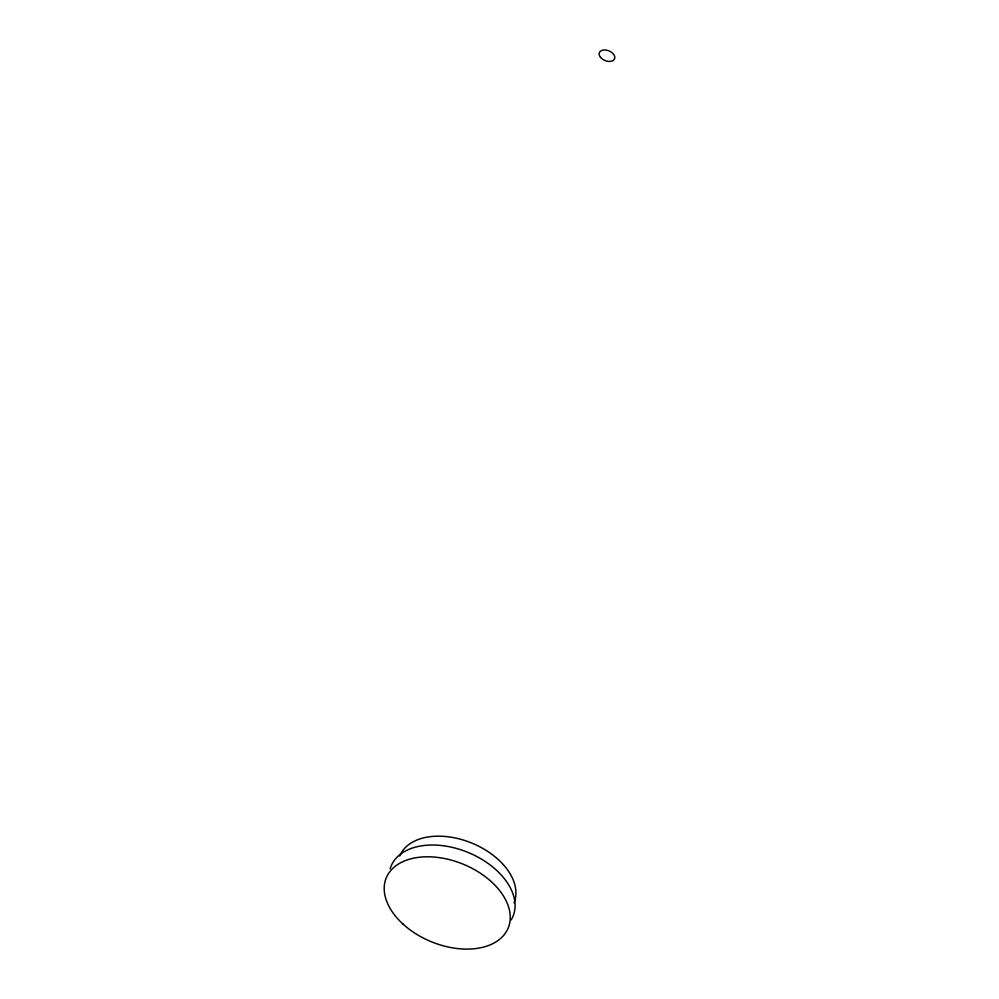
<?xml version="1.0" encoding="UTF-8"?>
<svg xmlns="http://www.w3.org/2000/svg" width="999" height="999" viewBox="0 0 999 999"><rect width="100%" height="100%" fill="white"/><g stroke="black" fill="none" stroke-linecap="round" stroke-linejoin="round"><path stroke-width="1.5" d="M390.159 868.743A65.922 41.933 22.3 0 1 468.968 852.809A65.922 41.933 22.3 0 1 511.188 919.879M399.737 855.981A61.763 39.286 22.3 0 1 471.79 843.069A61.763 39.286 22.3 0 1 514.023 902.859M402.959 924.038A65.922 41.933 22.3 0 0 508.216 927.959A65.922 41.933 22.3 0 0 430.519 856.842A65.922 41.933 22.3 0 0 402.959 924.038M600.561 57.443A8.242 5.245 22.3 0 0 614.135 59.615A8.242 5.245 22.3 0 0 606.181 50.087A8.242 5.245 22.3 0 0 600.561 57.443"/></g></svg>
